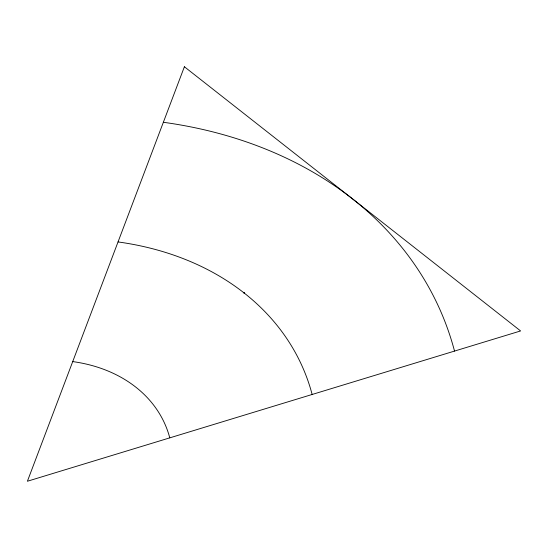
<?xml version="1.0" encoding="UTF-8"?>
<svg xmlns="http://www.w3.org/2000/svg" width="548" height="548" viewBox="0 0 548 548"><rect width="100%" height="100%" fill="white"/><g stroke="black" fill="none" stroke-linecap="round" stroke-linejoin="round"><path stroke-width="0.82" d="M118.039 241.935A298.016 233.558 -20.4 0 1 312.148 394.471M163.359 122.279A447.024 350.33 -20.4 0 1 454.525 351.083M72.72 361.591A149.008 116.779 -20.4 0 1 169.777 437.859M184.388 66.753L27.4 481.247L520.6 330.944L184.388 66.753M244.072 292.755L243.915 293.166L244.408 293.016L244.072 292.755"/></g></svg>
